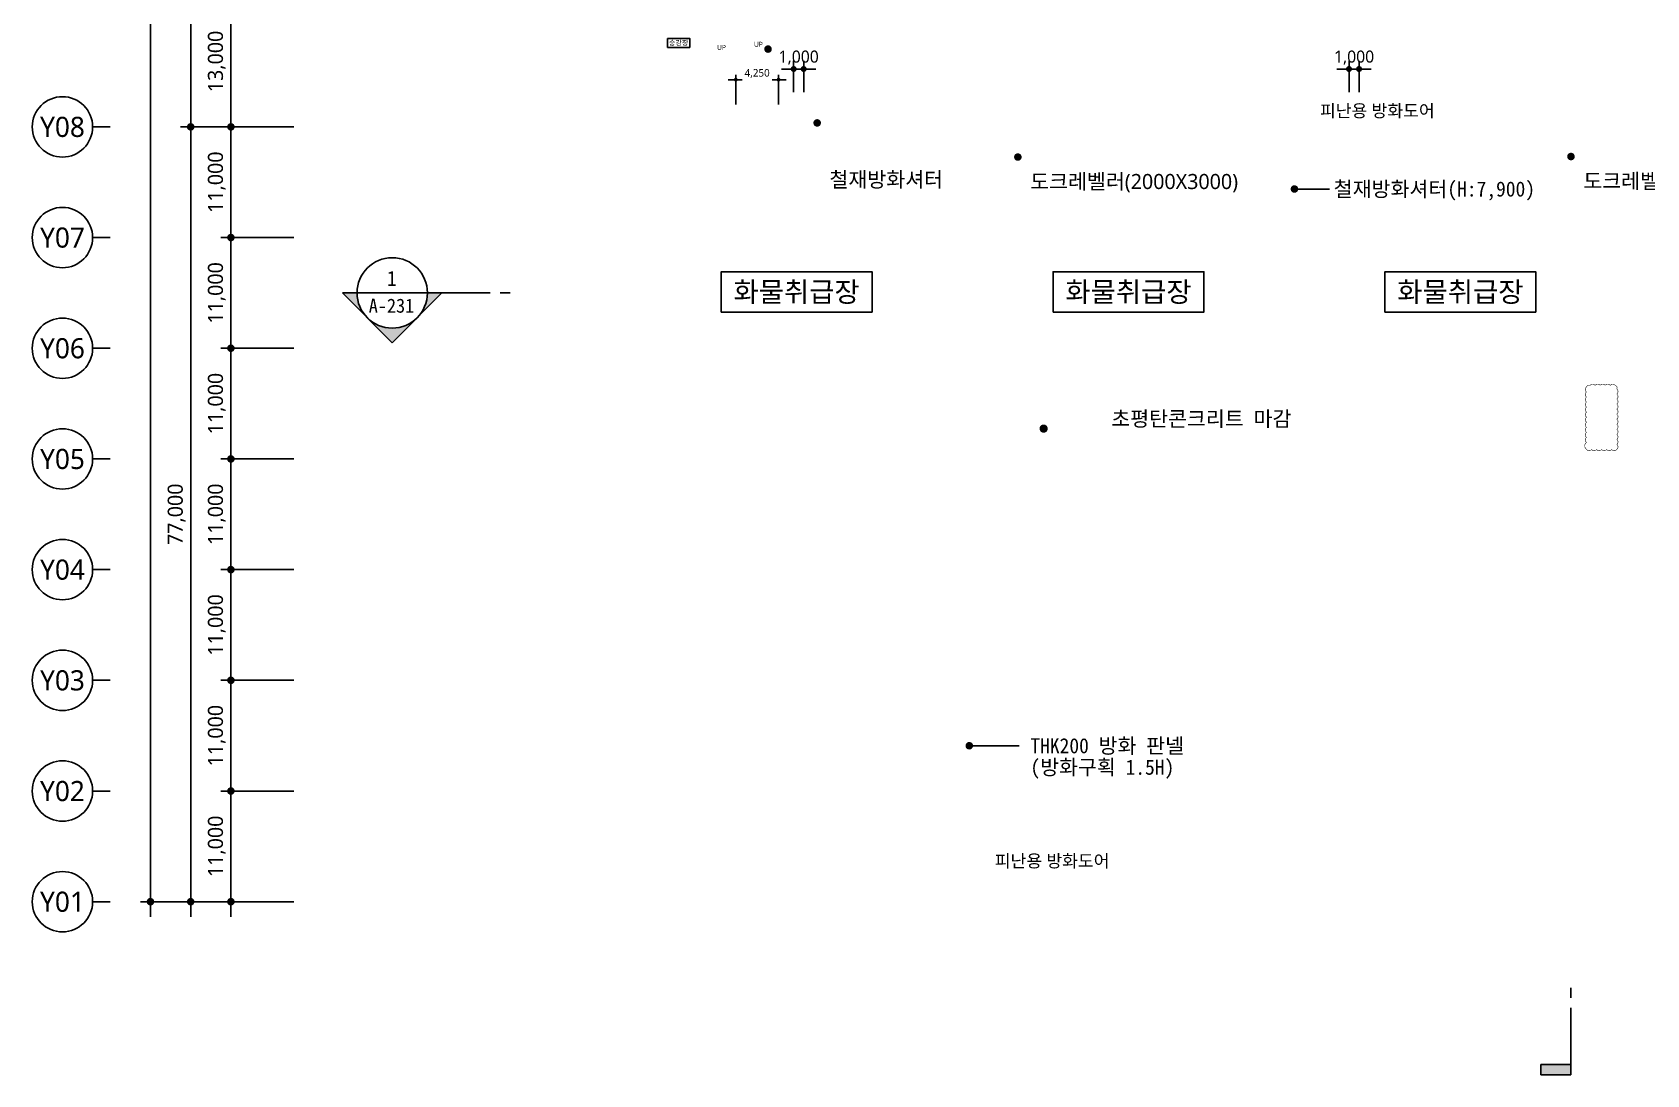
# Model space of a CAD drawing. Header units: millimetres. Extents: x 3546612 to 5615882, y 547008 to 3162891.
# Drawn here: x 3546612 to 3707141, y 2319200 to 2422788 of the extents above; entities that cross this region are included whole.
import ezdxf
from ezdxf.enums import TextEntityAlignment as Align

# ---------------------------------------------------------------- set-up
doc = ezdxf.new("R2010")
doc.units = ezdxf.units.MM
for name, color, linetype, lineweight in [('A-AXIS-BUBL', 7, 'Continuous', 25), ('A-DIMS', 7, 'Continuous', 25), ('A-MKXS-LEAD', 7, 'Continuous', 25), ('A-MKXS-MAK1', 3, 'Continuous', 25), ('A-MKXS-TEXT1', 3, 'Continuous', 25), ('A-MKXS-TEXT2', 7, 'Continuous', 25), ('A-XXXX-TXT2', 3, 'Continuous', 25), ('REV-202205', 20, 'Continuous', 25)]:
    doc.layers.add(name, color=color, linetype=linetype, lineweight=lineweight)
doc.styles.add('HY울릉도L', font='')
doc.styles.add('XR-평면도$0$맑은 고딕', font='malgun.ttf')
doc.styles.add('돋움체', font='')
doc.styles.add('맑은고딕', font='malgun.ttf')
doc.styles.get('HY울릉도L').set_extended_font_data('HYwulM')
doc.styles.get('돋움체').set_extended_font_data('DotumChe')
doc.dimstyles.new('CDIM', dxfattribs={"dimtxt": 3, "dimasz": 1.5, "dimexe": 2, "dimexo": 1, "dimgap": 1, "dimtad": 1, "dimdec": 0, "dimrnd": 0.5, "dimzin": 0, "dimdsep": 32, "dimlunit": 6, "dimtxsty": 'HY울릉도L', "dimblk1": '_CIDOT', "dimblk2": '_CIDOT', "dimsah": 1, "dimcen": 5.5, "dimclrd": 2, "dimclre": 2, "dimclrt": 7, "dimadec": 0, "dimazin": 0, "dimtfac": 1, "dimtdec": 0, "dimtix": 1, "dimtmove": 2, "dimatfit": 1, "dimldrblk": '_CIDOT', "dimfxl": 1, "dimtolj": 1, "dimtzin": 0, "dimlwd": -1, "dimarcsym": 0})

# ---------------------------------------------------------------- blocks, each defined once
blk = doc.blocks.new('_CIDOT')
at = {"color": 0, "linetype": 'ByBlock'}
blk.add_line((2, 0), (-1, 0), dxfattribs=at)
at = {"color": 0, "linetype": 'ByBlock', "const_width": 0.5}
blk.add_lwpolyline([(-0.25, 0, 1), (0.25, 0, 1)], format="xyb", close=True, dxfattribs=at)
blk = doc.blocks.new('*D271')
at = {"layer": 'A-DIMS', "lineweight": -2, "transparency": 16777216}
for p, q in [((3622316, 2416842), (3622316, 2419942)), ((3623316, 2416842), (3623316, 2419942))]:
    blk.add_line(p, q, dxfattribs=at)
at = {"layer": 'A-DIMS', "transparency": 16777216}
for p, q in [((3621716, 2419142), (3621116, 2419142)), ((3622316, 2419142), (3623316, 2419142)), ((3623916, 2419142), (3624516, 2419142))]:
    blk.add_line(p, q, dxfattribs=at)
at = {"layer": 'A-DIMS', "transparency": 16777216, "xscale": 600, "yscale": 600, "zscale": 600}
blk.add_blockref('_CIDOT', (3622316, 2419142), dxfattribs=at)
at = {"layer": 'A-DIMS', "transparency": 16777216, "xscale": 600, "yscale": 600, "zscale": 600, "rotation": 180}
blk.add_blockref('_CIDOT', (3623316, 2419142), dxfattribs=at)
at = {"layer": 'A-DIMS', "color": 3, "transparency": 16777216, "insert": (3622816, 2420266), "char_height": 1200, "attachment_point": 5, "style": '맑은고딕'}
blk.add_mtext('\\A1;1,000', dxfattribs=at)
blk = doc.blocks.new('*D275')
at = {"layer": 'A-DIMS', "lineweight": -2, "transparency": 16777216}
for p, q in [((3677542, 2416842), (3677542, 2419942)), ((3678542, 2416842), (3678542, 2419942))]:
    blk.add_line(p, q, dxfattribs=at)
at = {"layer": 'A-DIMS', "transparency": 16777216}
for p, q in [((3676942, 2419142), (3676342, 2419142)), ((3677542, 2419142), (3678542, 2419142)), ((3679142, 2419142), (3679742, 2419142))]:
    blk.add_line(p, q, dxfattribs=at)
at = {"layer": 'A-DIMS', "transparency": 16777216, "xscale": 600, "yscale": 600, "zscale": 600}
blk.add_blockref('_CIDOT', (3677542, 2419142), dxfattribs=at)
at = {"layer": 'A-DIMS', "transparency": 16777216, "xscale": 600, "yscale": 600, "zscale": 600, "rotation": 180}
blk.add_blockref('_CIDOT', (3678542, 2419142), dxfattribs=at)
at = {"layer": 'A-DIMS', "color": 3, "transparency": 16777216, "insert": (3678042, 2420266), "char_height": 1200, "attachment_point": 5, "style": '맑은고딕'}
blk.add_mtext('\\A1;1,000', dxfattribs=at)
blk = doc.blocks.new('*D266')
at = {"layer": 'A-DIMS', "lineweight": -2, "transparency": 16777216}
for p, q in [((3616562, 2415628), (3616562, 2418578)), ((3620812, 2415628), (3620812, 2418578))]:
    blk.add_line(p, q, dxfattribs=at)
at = {"layer": 'A-DIMS', "transparency": 16777216}
for p, q in [((3616937, 2418078), (3617199, 2418078)), ((3620437, 2418078), (3620174, 2418078))]:
    blk.add_line(p, q, dxfattribs=at)
at = {"layer": 'A-DIMS', "transparency": 16777216, "xscale": 375, "yscale": 375, "zscale": 375, "rotation": 180}
blk.add_blockref('_CIDOT', (3616562, 2418078), dxfattribs=at)
at = {"layer": 'A-DIMS', "transparency": 16777216, "xscale": 375, "yscale": 375, "zscale": 375}
blk.add_blockref('_CIDOT', (3620812, 2418078), dxfattribs=at)
at = {"layer": 'A-DIMS', "color": 3, "transparency": 16777216, "insert": (3618687, 2418693), "char_height": 750, "attachment_point": 5, "style": '맑은고딕'}
blk.add_mtext('\\A1;4,250', dxfattribs=at)
blk = doc.blocks.new('*D9')
at = {"layer": 'A-DIMS', "lineweight": -2, "transparency": 16777216}
for p, q in [((93193, 67121), (85943, 67121)), ((93193, 56121), (85943, 56121))]:
    blk.add_line(p, q, dxfattribs=at)
at = {"layer": 'A-DIMS', "transparency": 16777216}
blk.add_line((86943, 56871), (86943, 66371), dxfattribs=at)
at = {"layer": 'A-DIMS', "transparency": 16777216, "xscale": 750, "yscale": 750, "zscale": 750}
for p, rotation in [((86943, 67121), 90), ((86943, 56121), 270)]:
    blk.add_blockref('_CIDOT', p, dxfattribs=dict(at, rotation=rotation))
at = {"layer": 'A-DIMS', "color": 3, "transparency": 16777216, "insert": (85538, 61621), "char_height": 1500, "attachment_point": 5, "rotation": 90, "style": '맑은고딕'}
blk.add_mtext('\\A1;11,000', dxfattribs=at)
blk = doc.blocks.new('*D10')
at = {"layer": 'A-DIMS', "lineweight": -2, "transparency": 16777216}
for p, q in [((93193, 78121), (85943, 78121)), ((93193, 67121), (85943, 67121))]:
    blk.add_line(p, q, dxfattribs=at)
at = {"layer": 'A-DIMS', "transparency": 16777216}
blk.add_line((86943, 67871), (86943, 77371), dxfattribs=at)
at = {"layer": 'A-DIMS', "transparency": 16777216, "xscale": 750, "yscale": 750, "zscale": 750}
for p, rotation in [((86943, 78121), 90), ((86943, 67121), 270)]:
    blk.add_blockref('_CIDOT', p, dxfattribs=dict(at, rotation=rotation))
at = {"layer": 'A-DIMS', "color": 3, "transparency": 16777216, "insert": (85538, 72621), "char_height": 1500, "attachment_point": 5, "rotation": 90, "style": '맑은고딕'}
blk.add_mtext('\\A1;11,000', dxfattribs=at)
blk = doc.blocks.new('*D11')
at = {"layer": 'A-DIMS', "lineweight": -2, "transparency": 16777216}
for p, q in [((93193, 89121), (85943, 89121)), ((93193, 78121), (85943, 78121))]:
    blk.add_line(p, q, dxfattribs=at)
at = {"layer": 'A-DIMS', "transparency": 16777216}
blk.add_line((86943, 78871), (86943, 88371), dxfattribs=at)
at = {"layer": 'A-DIMS', "transparency": 16777216, "xscale": 750, "yscale": 750, "zscale": 750}
for p, rotation in [((86943, 89121), 90), ((86943, 78121), 270)]:
    blk.add_blockref('_CIDOT', p, dxfattribs=dict(at, rotation=rotation))
at = {"layer": 'A-DIMS', "color": 3, "transparency": 16777216, "insert": (85538, 83621), "char_height": 1500, "attachment_point": 5, "rotation": 90, "style": '맑은고딕'}
blk.add_mtext('\\A1;11,000', dxfattribs=at)
blk = doc.blocks.new('*D12')
at = {"layer": 'A-DIMS', "lineweight": -2, "transparency": 16777216}
for p, q in [((93193, 100121), (85943, 100121)), ((93193, 89121), (85943, 89121))]:
    blk.add_line(p, q, dxfattribs=at)
at = {"layer": 'A-DIMS', "transparency": 16777216}
blk.add_line((86943, 89871), (86943, 99371), dxfattribs=at)
at = {"layer": 'A-DIMS', "transparency": 16777216, "xscale": 750, "yscale": 750, "zscale": 750}
for p, rotation in [((86943, 100121), 90), ((86943, 89121), 270)]:
    blk.add_blockref('_CIDOT', p, dxfattribs=dict(at, rotation=rotation))
at = {"layer": 'A-DIMS', "color": 3, "transparency": 16777216, "insert": (85538, 94621), "char_height": 1500, "attachment_point": 5, "rotation": 90, "style": '맑은고딕'}
blk.add_mtext('\\A1;11,000', dxfattribs=at)
blk = doc.blocks.new('*D13')
at = {"layer": 'A-DIMS', "lineweight": -2, "transparency": 16777216}
for p, q in [((93193, 111121), (85943, 111121)), ((93193, 100121), (85943, 100121))]:
    blk.add_line(p, q, dxfattribs=at)
at = {"layer": 'A-DIMS', "transparency": 16777216}
blk.add_line((86943, 100871), (86943, 110371), dxfattribs=at)
at = {"layer": 'A-DIMS', "transparency": 16777216, "xscale": 750, "yscale": 750, "zscale": 750}
for p, rotation in [((86943, 111121), 90), ((86943, 100121), 270)]:
    blk.add_blockref('_CIDOT', p, dxfattribs=dict(at, rotation=rotation))
at = {"layer": 'A-DIMS', "color": 3, "transparency": 16777216, "insert": (85538, 105621), "char_height": 1500, "attachment_point": 5, "rotation": 90, "style": '맑은고딕'}
blk.add_mtext('\\A1;11,000', dxfattribs=at)
blk = doc.blocks.new('*D14')
at = {"layer": 'A-DIMS', "lineweight": -2, "transparency": 16777216}
for p, q in [((93193, 122121), (85943, 122121)), ((93193, 111121), (85943, 111121))]:
    blk.add_line(p, q, dxfattribs=at)
at = {"layer": 'A-DIMS', "transparency": 16777216}
blk.add_line((86943, 111871), (86943, 121371), dxfattribs=at)
at = {"layer": 'A-DIMS', "transparency": 16777216, "xscale": 750, "yscale": 750, "zscale": 750}
for p, rotation in [((86943, 122121), 90), ((86943, 111121), 270)]:
    blk.add_blockref('_CIDOT', p, dxfattribs=dict(at, rotation=rotation))
at = {"layer": 'A-DIMS', "color": 3, "transparency": 16777216, "insert": (85538, 116621), "char_height": 1500, "attachment_point": 5, "rotation": 90, "style": '맑은고딕'}
blk.add_mtext('\\A1;11,000', dxfattribs=at)
blk = doc.blocks.new('*D15')
at = {"layer": 'A-DIMS', "lineweight": -2, "transparency": 16777216}
for p, q in [((93193, 135121), (85943, 135121)), ((93193, 122121), (85943, 122121))]:
    blk.add_line(p, q, dxfattribs=at)
at = {"layer": 'A-DIMS', "transparency": 16777216}
blk.add_line((86943, 122871), (86943, 134371), dxfattribs=at)
at = {"layer": 'A-DIMS', "transparency": 16777216, "xscale": 750, "yscale": 750, "zscale": 750}
for p, rotation in [((86943, 135121), 90), ((86943, 122121), 270)]:
    blk.add_blockref('_CIDOT', p, dxfattribs=dict(at, rotation=rotation))
at = {"layer": 'A-DIMS', "color": 3, "transparency": 16777216, "insert": (85538, 128621), "char_height": 1500, "attachment_point": 5, "rotation": 90, "style": '맑은고딕'}
blk.add_mtext('\\A1;13,000', dxfattribs=at)
blk = doc.blocks.new('*D25')
at = {"layer": 'A-DIMS', "lineweight": -2, "transparency": 16777216}
for p, q in [((93193, 122121), (81943, 122121)), ((93193, 45121), (81943, 45121))]:
    blk.add_line(p, q, dxfattribs=at)
at = {"layer": 'A-DIMS', "transparency": 16777216}
blk.add_line((82943, 45871), (82943, 121371), dxfattribs=at)
at = {"layer": 'A-DIMS', "transparency": 16777216, "xscale": 750, "yscale": 750, "zscale": 750}
for p, rotation in [((82943, 122121), 90), ((82943, 45121), 270)]:
    blk.add_blockref('_CIDOT', p, dxfattribs=dict(at, rotation=rotation))
at = {"layer": 'A-DIMS', "color": 3, "transparency": 16777216, "insert": (81542, 83621), "char_height": 1500, "attachment_point": 5, "rotation": 90, "style": '맑은고딕'}
blk.add_mtext('\\A1;77,000', dxfattribs=at)
blk = doc.blocks.new('*D26')
at = {"layer": 'A-DIMS', "lineweight": -2, "transparency": 16777216}
for p, q in [((93193, 241121), (77943, 241121)), ((93193, 45121), (77943, 45121))]:
    blk.add_line(p, q, dxfattribs=at)
at = {"layer": 'A-DIMS', "transparency": 16777216}
blk.add_line((78943, 45871), (78943, 240371), dxfattribs=at)
at = {"layer": 'A-DIMS', "transparency": 16777216, "xscale": 750, "yscale": 750, "zscale": 750}
for p, rotation in [((78943, 241121), 90), ((78943, 45121), 270)]:
    blk.add_blockref('_CIDOT', p, dxfattribs=dict(at, rotation=rotation))
at = {"layer": 'A-DIMS', "color": 3, "transparency": 16777216, "insert": (77538, 143121), "char_height": 1500, "attachment_point": 5, "rotation": 90, "style": '맑은고딕'}
blk.add_mtext('\\A1;196,000', dxfattribs=at)
blk = doc.blocks.new('*D27')
at = {"layer": 'A-DIMS', "lineweight": -2, "transparency": 16777216}
for p, q in [((93193, 56121), (85943, 56121)), ((93193, 45121), (85943, 45121))]:
    blk.add_line(p, q, dxfattribs=at)
at = {"layer": 'A-DIMS', "transparency": 16777216}
blk.add_line((86943, 45871), (86943, 55371), dxfattribs=at)
at = {"layer": 'A-DIMS', "transparency": 16777216, "xscale": 750, "yscale": 750, "zscale": 750}
for p, rotation in [((86943, 56121), 90), ((86943, 45121), 270)]:
    blk.add_blockref('_CIDOT', p, dxfattribs=dict(at, rotation=rotation))
at = {"layer": 'A-DIMS', "color": 3, "transparency": 16777216, "insert": (85538, 50621), "char_height": 1500, "attachment_point": 5, "rotation": 90, "style": '맑은고딕'}
blk.add_mtext('\\A1;11,000', dxfattribs=at)
blk = doc.blocks.new('*D28')
at = {"layer": 'A-DIMS', "lineweight": -2, "transparency": 16777216}
for p, q in [((93193, 164121), (81943, 164121)), ((93193, 122121), (81943, 122121))]:
    blk.add_line(p, q, dxfattribs=at)
at = {"layer": 'A-DIMS', "transparency": 16777216}
blk.add_line((82943, 122871), (82943, 163371), dxfattribs=at)
at = {"layer": 'A-DIMS', "transparency": 16777216, "xscale": 750, "yscale": 750, "zscale": 750}
for p, rotation in [((82943, 164121), 90), ((82943, 122121), 270)]:
    blk.add_blockref('_CIDOT', p, dxfattribs=dict(at, rotation=rotation))
at = {"layer": 'A-DIMS', "color": 3, "transparency": 16777216, "insert": (81542, 143121), "char_height": 1500, "attachment_point": 5, "rotation": 90, "style": '맑은고딕'}
blk.add_mtext('\\A1;42,000', dxfattribs=at)
blk = doc.blocks.new('A$C46A32BF9')
at = {"layer": 'A-MKXS-MAK1'}
h = blk.add_hatch(color=256, dxfattribs=at)
h.paths.add_polyline_path([(102983, 100671), (105457, 103146, -0.4142136), (100508, 103146)])
h.paths.add_polyline_path([(105457, 103146), (107932, 105621), (106483, 105621, -0.1989124)])
h.paths.add_polyline_path([(100508, 103146, -0.1989124), (99483, 105621), (98033, 105621)])
blk.add_hatch(color=256, dxfattribs=at).paths.add_polyline_path([(217193, 28930), (217193, 27930), (220193, 27930), (220193, 28930)])
for p, q in [((98033, 105621), (102983, 100671)), ((112710, 105621), (98033, 105621)), ((107932, 105621), (102983, 100671)), ((114710, 105621), (113710, 105621)), ((220193, 35559), (220193, 36559)), ((220193, 27930), (220193, 34559)), ((217193, 27930), (217193, 28930)), ((220193, 28930), (217193, 28930)), ((220193, 27930), (217193, 27930))]:
    blk.add_line(p, q, dxfattribs=at)
blk.add_circle((102983, 105621), 3500, dxfattribs=at)
at = {"layer": 'A-MKXS-TEXT2', "style": '돋움체'}
for s, height, p in [('1', 1500, (102941, 107063)), ('A-231', 1400, (102912, 104343))]:
    blk.add_text(s, height=height, dxfattribs=at).set_placement(p, align=Align.MIDDLE)
blk = doc.blocks.new('글_승강장')
at = {"layer": 'A-XXXX-TXT2', "color": 0, "ltscale": 100}
blk.add_lwpolyline([(-1100, 450), (-1100, -450), (1100, -450), (1100, 450)], close=True, dxfattribs=at)
at = {"layer": 'A-XXXX-TXT2', "ltscale": 100, "style": 'XR-평면도$0$맑은 고딕'}
blk.add_text('승강장', height=500, dxfattribs=at).set_placement((0, 0), align=Align.MIDDLE_CENTER)
blk = doc.blocks.new('글_작업장')
at = {"layer": 'A-XXXX-TXT2', "color": 0}
blk.add_lwpolyline([(-7500, -2000), (7500, -2000), (7500, 2000), (-7500, 2000)], close=True, dxfattribs=at)
at = {"layer": 'A-XXXX-TXT2', "style": '맑은고딕'}
blk.add_text('화물취급장', height=2000, dxfattribs=at).set_placement((0, 0), align=Align.MIDDLE_CENTER)
blk = doc.blocks.new('DIM(210222)')
for p, q in [((74943, 122120.6), (73193, 122120.6)), ((74943, 111120.6), (73193, 111120.6)), ((74943, 100120.6), (73193, 100120.6)), ((74943, 89120.6), (73193, 89120.6)), ((74943, 78120.6), (73193, 78120.6)), ((74943, 67120.6), (73193, 67120.6)), ((74943, 56120.6), (73193, 56120.6)), ((74943, 45120.6), (73193, 45120.6))]:
    blk.add_line(p, q)
at = {"layer": 'A-AXIS-BUBL', "ltscale": 0.2}
for centre in [(70193, 122120.6), (70193, 111120.6), (70193, 100120.6), (70193, 89120.6), (70193, 78120.6), (70193, 67120.6), (70193, 56120.6), (70193, 45120.6)]:
    blk.add_circle(centre, 3000, dxfattribs=at)
at = {"layer": 'A-XXXX-TXT2', "ltscale": 0.2, "style": '맑은고딕'}
for s, p in [('Y08', (70193, 122120.6)), ('Y07', (70193, 111120.6)), ('Y06', (70193, 100120.6)), ('Y05', (70193, 89120.6)), ('Y04', (70193, 78120.6)), ('Y03', (70193, 67120.6)), ('Y02', (70193, 56120.6)), ('Y01', (70193, 45120.6))]:
    blk.add_text(s, height=2000, dxfattribs=at).set_placement(p, align=Align.MIDDLE)
at = {"layer": 'A-DIMS'}
for p1, p2, distance, picture, middle in [((93693, 45120.6), (93693, 241120.6), 14750, '*D26', (77538.1, 143120.6)), ((93693, 122120.6), (93693, 164120.6), 10750, '*D28', (81542.2, 143120.6)), ((93693, 122120.6), (93693, 135120.6), 6750, '*D15', (85538.1, 128620.6)), ((93693, 45120.6), (93693, 122120.6), 10750, '*D25', (81542.2, 83620.6)), ((93693, 111120.6), (93693, 122120.6), 6750, '*D14', (85538.1, 116620.6)), ((93693, 100120.6), (93693, 111120.6), 6750, '*D13', (85538.1, 105620.6)), ((93693, 89120.6), (93693, 100120.6), 6750, '*D12', (85538.1, 94620.6)), ((93693, 78120.6), (93693, 89120.6), 6750, '*D11', (85538.1, 83620.6)), ((93693, 67120.6), (93693, 78120.6), 6750, '*D10', (85538.1, 72620.6)), ((93693, 56120.6), (93693, 67120.6), 6750, '*D9', (85538.1, 61620.6)), ((93693, 45120.6), (93693, 56120.6), 6750, '*D27', (85538.1, 50620.6))]:
    dim = blk.add_aligned_dim(p1=p1, p2=p2, distance=distance, dimstyle='CDIM', override={"dimscale": 500, "dimtxsty": '맑은고딕', "dimclrd": 256, "dimclre": 256, "dimclrt": 3}, dxfattribs=at)
    dim.commit()
    dim.dimension.update_dxf_attribs({"geometry": picture, "text_midpoint": middle})

msp = doc.modelspace()

# ---------------------------------------------------------------- linework, layer by layer
at = {"layer": 'A-MKXS-LEAD'}
for p, q in [((3675588.3, 2407216.2), (3672111.8, 2407216.2)), ((3644757.1, 2351890.7), (3639780.6, 2351890.7))]:
    msp.add_line(p, q, dxfattribs=at)
for points, const_width in [([(3619583.1, 2421121.2, 1), (3619958.1, 2421121.2, 1)], 375), ([(3624468.4, 2413786.7, 1), (3624843.4, 2413786.7, 1)], 375), ([(3644424.3, 2410391.2, 1), (3644799.3, 2410391.2, 1)], 375), ([(3699424.3, 2410441.2, 1), (3699799.3, 2410441.2, 1)], 375), ([(3671924.3, 2407216.2, 1), (3672299.3, 2407216.2, 1)], 375), ([(3646969.3, 2383422.6, 1), (3647383.9, 2383381.2, 1)], 400), ([(3639593.1, 2351890.7, 1), (3639968.1, 2351890.7, 1)], 375)]:
    msp.add_lwpolyline(points, format="xyb", close=True, dxfattribs=dict(at, const_width=const_width))
at = {"layer": 'REV-202205', "const_width": 50}
msp.add_lwpolyline([(3701161.8, 2381341.2, 0.52056705), (3701661.8, 2381341.2, 0.52056705), (3702161.8, 2381341.2, 0.52056705), (3702661.8, 2381341.2, 0.52056705), (3703161.8, 2381341.2, 0.52056705), (3703661.8, 2381341.2, 0.52056705), (3704161.8, 2381341.2, 0.52056705), (3704161.8, 2381841.2, 0.52056705), (3704161.8, 2382341.2, 0.52056705), (3704161.8, 2382841.2, 0.52056705), (3704161.8, 2383341.2, 0.52056705), (3704161.8, 2383841.2, 0.52056705), (3704161.8, 2384341.2, 0.52056705), (3704161.8, 2384841.2, 0.52056705), (3704161.8, 2385341.2, 0.52056705), (3704161.8, 2385841.2, 0.52056705), (3704161.8, 2386341.2, 0.52056705), (3704161.8, 2386841.2, 0.52056705), (3704161.8, 2387341.2, 0.52056705), (3704011.8, 2387691.2, 0.52056705), (3703511.8, 2387691.2, 0.52056705), (3703011.8, 2387691.2, 0.52056705), (3702511.8, 2387691.2, 0.52056705), (3702011.8, 2387691.2, 0.52056705), (3701511.8, 2387691.2, 0.52056705), (3701161.8, 2387541.2, 0.52056705), (3701161.8, 2387041.2, 0.52056705), (3701161.8, 2386541.2, 0.52056705), (3701161.8, 2386041.2, 0.52056705), (3701161.8, 2385541.2, 0.52056705), (3701161.8, 2385041.2, 0.52056705), (3701161.8, 2384541.2, 0.52056705), (3701161.8, 2384041.2, 0.52056705), (3701161.8, 2383541.2, 0.52056705), (3701161.8, 2383041.2, 0.52056705), (3701161.8, 2382541.2, 0.52056705), (3701161.8, 2382041.2, 0.52056705)], format="xyb", close=True, dxfattribs=at)

# ---------------------------------------------------------------- block references
for name, p in [('DIM(210222)', (3479418.8, 2291270.6)), ('A$C46A32BF9', (3479418.8, 2291270.6)), ('글_승강장', (3610886.8, 2421735.7)), ('글_작업장', (3622611.8, 2396991.2)), ('글_작업장', (3655611.8, 2396991.2)), ('글_작업장', (3688611.8, 2396991.2))]:
    msp.add_blockref(name, p)

# ---------------------------------------------------------------- texts
at = {"layer": 'A-MKXS-TEXT1', "style": '맑은고딕'}
for p in [(3615139.2, 2421289), (3618811.2, 2421595.9)]:
    msp.add_text('UP', height=500, dxfattribs=at).set_placement(p, align=Align.MIDDLE_CENTER)
at = {"layer": 'A-MKXS-TEXT1'}
for s, height, style, p in [('피난용 방화도어', 1250, '맑은고딕', (3674655.5, 2414993.7)), ('철재방화셔터', 1500, '맑은고딕', (3625880.9, 2408154)), ('도크레벨러(2000X3000)', 1500, '맑은고딕', (3645836.8, 2407961.3)), ('철재방화셔터(H:7,900)', 1500, '돋움체', (3676020.7, 2407216.2)), ('도크레벨러(2000X3000)', 1500, '맑은고딕', (3700836.8, 2408011.3)), ('초평탄콘크리트 마감', 1500, '돋움체', (3653898.1, 2384389.6)), ('THK200 방화 판넬', 1500, '돋움체', (3645854.2, 2351890.7)), ('(방화구획 1.5H)', 1500, '돋움체', (3645854.2, 2349757.2)), ('피난용 방화도어', 1250, '맑은고딕', (3642315.2, 2340441.2))]:
    msp.add_text(s, height=height, dxfattribs=dict(at, style=style)).set_placement(p, align=Align.MIDDLE_LEFT)

# ---------------------------------------------------------------- dimensions: what is measured, and where the dimension line sits
at = {"layer": 'A-DIMS'}
for base, p1, p2, picture, middle in [((3623315.9, 2419142.2), (3622315.9, 2416442.4), (3623315.9, 2416442.4), '*D271', (3622815.9, 2420266.1)), ((3678542.2, 2419142.2), (3677542.2, 2416442.4), (3678542.2, 2416442.4), '*D275', (3678042.2, 2420266.1))]:
    dim = msp.add_linear_dim(base=base, p1=p1, p2=p2, dimstyle='CDIM', override={"dimscale": 400, "dimtxsty": '맑은고딕', "dimclrd": 256, "dimclre": 256, "dimclrt": 3}, dxfattribs=at)
    dim.commit()
    dim.dimension.update_dxf_attribs({"geometry": picture, "text_midpoint": middle})
dim = msp.add_linear_dim(base=(3616561.8, 2418077.8), p1=(3620811.8, 2415378), p2=(3616561.8, 2415378), angle=180, dimstyle='CDIM', override={"dimscale": 250, "dimtad": 4, "dimtxsty": '맑은고딕', "dimclrd": 256, "dimclre": 256, "dimclrt": 3}, dxfattribs=at)
dim.commit()
dim.dimension.update_dxf_attribs({"geometry": '*D266', "text_midpoint": (3618686.8, 2418693.5), "dimtype": 160})

doc.saveas('drawing.dxf')
